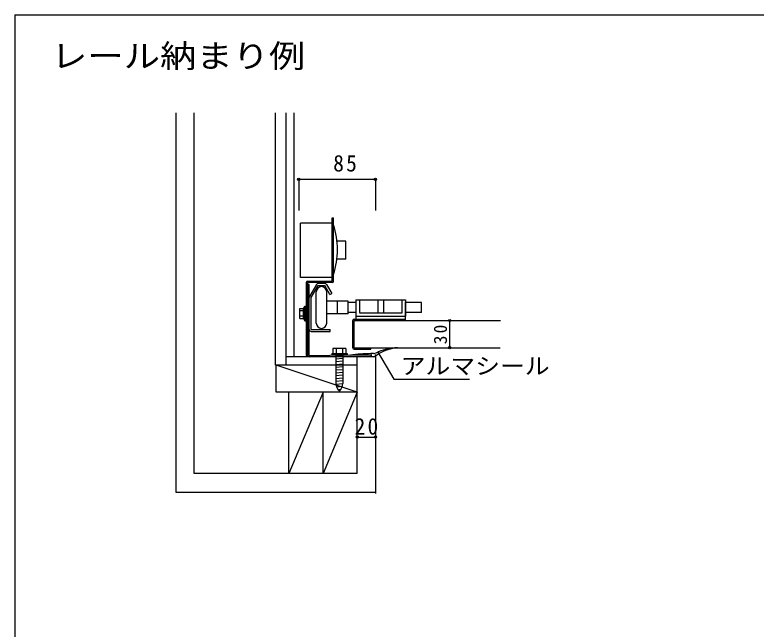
# Model space of a CAD drawing. Units: millimetres on the paper, enlarged 15 times, with parts at other scales. Extents: x -2911 to 2971, y -2068 to 2014.
# Drawn here: x -2911 to -446, y -27 to 2014 of the extents above; entities that cross this region are included whole.
import ezdxf
from ezdxf.enums import TextEntityAlignment as Align

# ---------------------------------------------------------------- set-up
doc = ezdxf.new("R2010")
doc.units = ezdxf.units.MM
doc.header["$LTSCALE"] = 15
doc.header["$PDMODE"] = 32
doc.header["$PDSIZE"] = 7.5
doc.layers.add('0-0', color=7, linetype='Continuous')
doc.layers.add('1-0', color=6, linetype='Continuous')
doc.styles.add('ＭＳ ゴシック', font='')
doc.styles.get('ＭＳ ゴシック').set_extended_font_data('MS Gothic')

msp = doc.modelspace()

# ---------------------------------------------------------------- linework, layer by layer
at = {"layer": '0-0'}
for p, q in [((-2374.34, 427.39), (-2374.34, 1687.72)), ((-2314.34, 490.39), (-2314.34, 1687.72)), ((-2044.34, 850.39), (-2044.34, 1687.72)), ((-2008.34, 850.39), (-2008.34, 1687.72)), ((-1981.34, 877.39), (-1981.34, 1687.72)), ((-1855.83, 1265.01), (-1855.83, 1339.09)), ((-1855.83, 1339.09), (-1851.03, 1339.09)), ((-1851.03, 1129.09), (-1851.03, 1339.09)), ((-1960.83, 1141.69), (-1960.83, 1321.69)), ((-1855.83, 1321.69), (-1960.83, 1321.69)), ((-1855.83, 1250.61), (-1855.83, 1265.01)), ((-1809.65, 1261.69), (-1839.37, 1261.69)), ((-1809.65, 1201.69), (-1809.65, 1261.69)), ((-1855.83, 1182.8), (-1855.83, 1250.61)), ((-1809.65, 1201.69), (-1839.85, 1201.69)), ((-1855.83, 1129.09), (-1855.83, 1182.8)), ((-1855.83, 1141.69), (-1960.83, 1141.69)), ((-1941.62, 1124.29), (-1941.62, 882.19)), ((-1932, 1117.39), (-1936.87, 1117.39)), ((-1936.82, 1129.09), (-1855.83, 1129.09)), ((-1855.83, 1124.29), (-1936.82, 1124.29)), ((-1936.82, 882.19), (-1936.82, 1124.29)), ((-1932, 882.19), (-1932, 1117.39)), ((-1908.03, 1117.52), (-1931.06, 1077.62)), ((-1880.02, 1120.97), (-1902.06, 1120.97)), ((-1902.06, 1114.07), (-1880.02, 1114.07)), ((-1862.96, 1084.52), (-1880.02, 1114.07)), ((-1874.05, 1117.52), (-1856.99, 1087.97)), ((-1908.29, 989.27), (-1908.29, 1093.67)), ((-1873.79, 989.27), (-1873.79, 1093.67)), ((-1862.96, 1084.52), (-1856.99, 1087.97)), ((-1936.87, 1074.17), (-1936.87, 1003.21)), ((-1801.79, 1062.77), (-1873.79, 1062.77)), ((-1837.79, 1020.17), (-1837.79, 1062.77)), ((-1776.66, 1066.88), (-1764.66, 1066.88)), ((-1776.66, 1066.88), (-1776.66, 1012.28)), ((-1764.66, 1066.88), (-1623.66, 1066.88)), ((-1764.66, 1066.88), (-1764.66, 1032.89)), ((-1703.16, 1066.88), (-1685.16, 1066.88)), ((-1703.16, 1066.88), (-1703.16, 1024.28)), ((-1685.16, 1066.88), (-1685.16, 1024.28)), ((-1623.66, 1066.88), (-1611.66, 1066.88)), ((-1623.66, 1066.88), (-1623.66, 1023.86)), ((-1611.66, 1066.88), (-1611.66, 1012.28)), ((-1950.71, 1037.87), (-1946.05, 1045.37)), ((-1950.55, 1004.87), (-1950.55, 1037.87)), ((-1946.05, 997.37), (-1946.05, 1045.37)), ((-1946.05, 1045.37), (-1941.55, 1045.37)), ((-1941.55, 997.37), (-1941.55, 1045.37)), ((-1776.67, 1057.97), (-1801.79, 1057.97)), ((-1776.67, 1059.76), (-1776.67, 1002.36)), ((-1558.79, 1057.97), (-1611.67, 1057.97)), ((-1558.79, 1024.97), (-1558.79, 1057.97)), ((-1950.55, 1030.37), (-1962.55, 1030.37)), ((-1950.55, 1012.37), (-1962.55, 1012.37)), ((-1801.79, 1020.17), (-1873.41, 1020.17)), ((-1776.67, 1024.97), (-1801.79, 1024.97)), ((-1776.66, 1012.28), (-1652.25, 1012.28)), ((-1764.66, 1032.89), (-1764.66, 1024.76)), ((-1764.66, 1024.28), (-1622.56, 1024.28)), ((-1652.25, 1012.28), (-1611.66, 1012.28)), ((-1558.79, 1024.97), (-1611.67, 1024.97)), ((-1962.55, 1004.87), (-1950.71, 1004.87)), ((-1950.71, 1004.87), (-1945.91, 997.38)), ((-1945.99, 997.37), (-1941.55, 997.37)), ((-1936.87, 968.87), (-1936.87, 1003.21)), ((-1786.87, 907.99), (-1786.87, 998.26)), ((-1782.07, 1003.06), (-1611.67, 1003.06)), ((-1782.07, 998.26), (-1295.73, 998.26)), ((-1782.07, 907.99), (-1782.07, 998.26)), ((-1925.09, 968.87), (-1861.87, 968.87)), ((-1857.01, 888.25), (-1857.01, 883.75)), ((-1809.76, 904.75), (-1853.26, 904.75)), ((-1853.26, 904.75), (-1853.26, 888.25)), ((-1842.31, 904.75), (-1842.31, 888.25)), ((-1820.71, 904.75), (-1820.71, 888.25)), ((-1809.76, 904.75), (-1809.76, 888.25)), ((-1782.07, 907.99), (-1296.85, 907.99)), ((-1782.07, 903.19), (-1726.87, 903.19)), ((-1726.87, 903.19), (-1726.87, 907.99)), ((-1704.69, 895.39), (-1650.05, 803.28)), ((-1711.34, 877.39), (-2008.34, 877.39)), ((-1941.62, 882.19), (-1936.89, 882.19)), ((-1932, 882.19), (-1726.34, 885.14)), ((-1857.01, 883.75), (-1806.01, 883.75)), ((-1843.51, 883.75), (-1843.51, 789.38)), ((-1843.51, 871.26), (-1819.51, 873.32)), ((-1843.51, 861.93), (-1819.51, 863.98)), ((-1843.5, 880.6), (-1819.51, 882.65)), ((-1819.51, 883.75), (-1819.51, 789.38)), ((-1771.87, 490.39), (-1771.87, 877.39)), ((-1771.34, 877.39), (-1771.34, 879.66)), ((-1726.34, 883.51), (-1726.34, 885.05)), ((-1711.34, 880.42), (-1711.34, 885.14)), ((-1711.34, 877.39), (-1711.34, 423.65)), ((-1771.87, 760.39), (-2041.87, 850.39)), ((-1771.87, 850.39), (-2041.87, 850.39)), ((-2041.87, 760.39), (-2041.87, 850.39)), ((-1843.51, 852.59), (-1819.51, 854.65)), ((-1843.51, 843.26), (-1819.51, 845.32)), ((-1843.51, 833.93), (-1819.51, 835.98)), ((-1843.51, 824.59), (-1819.51, 826.65)), ((-1843.51, 815.26), (-1819.51, 817.31)), ((-1843.51, 805.92), (-1819.51, 807.98)), ((-1843.51, 796.59), (-1819.51, 798.65)), ((-1843.33, 787.27), (-1819.51, 789.31)), ((-1650.05, 803.28), (-1398.5, 803.28)), ((-1841.12, 778.13), (-1821.3, 779.82)), ((-1836.32, 769.2), (-1826.08, 770.08)), ((-1771.87, 760.39), (-2041.87, 760.39)), ((-1885.87, 760.39), (-1999.87, 490.39)), ((-1999.87, 490.39), (-1999.87, 760.39)), ((-1771.87, 760.39), (-1885.87, 490.39)), ((-1885.87, 490.39), (-1885.87, 760.39)), ((-1771.87, 490.39), (-2314.34, 490.39)), ((-1711.87, 427.39), (-2374.34, 427.39))]:
    msp.add_line(p, q, dxfattribs=at)
at = {"layer": '0-0', "color": 4}
for p, q in [((-1966.76, 1466.99), (-1966.76, 1364.03)), ((-1711.87, 1466.99), (-1966.76, 1466.99)), ((-1711.87, 1466.99), (-1711.87, 1364.03)), ((-1464.46, 907.99), (-1464.46, 998.26)), ((-1771.87, 610.86), (-1711.34, 610.86))]:
    msp.add_line(p, q, dxfattribs=at)
at = {"layer": '0-0'}
for points in [[(-1925.09, 968.87), (-1925.09, 1074.17), (-1902.06, 1114.07)], [(-1801.79, 1020.17), (-1801.79, 1037.47), (-1801.79, 1062.77)], [(-1962.55, 1004.87), (-1962.55, 1037.87), (-1950.71, 1037.87)], [(-1611.67, 998.26), (-1611.67, 1003.06), (-1611.67, 1059.76)], [(-1925.09, 961.97), (-1861.87, 961.97), (-1861.87, 968.87)], [(-1857.01, 888.25), (-1806.01, 888.25), (-1806.01, 883.75)], [(-1932, 877.39), (-1726.34, 880.42), (-1726.34, 885.14)]]:
    msp.add_lwpolyline(points, dxfattribs=at)
for centre, radius, start, end in [((-2103.77, 1233.8), 265.87, 341.92012, 18.07986), ((-1936.82, 1124.29), 4.8, 90, 180), ((-1891.04, 1093.5), 17.25, 0.57025, 179.42973), ((-1902.06, 1114.07), 6.9, 90, 150.00334), ((-1880.02, 1114.07), 6.9, 29.99666, 89.99998), ((-1855.83, 1129.09), 4.8, 270, 360), ((-1925.09, 1074.17), 6.9, 150.00333, 179.99998), ((-1891.04, 989.49), 17.25, 180.71637, 359.28365), ((-1782.07, 998.26), 4.8, 90, 180), ((-1925.09, 968.87), 6.9, 179.99998, 270), ((-1782.07, 907.99), 4.8, 180, 270), ((-1725.11, 417.83), 470.36, 89.14844, 97.47987), ((-1744.17, 985.68), 100.96, 284.95134, 295.32809), ((-1895.7, 1168.35), 341.34, 301.52603, 304.95407), ((-1634.56, 731.3), 176.13, 91.59697, 112.15451), ((-1627.11, 758.52), 149.16, 94.45598, 119.31525), ((-1932, 882.19), 4.8, 180, 270), ((-1727.1, 882.69), 2.48, 287.91965, 72.08034), ((-1805.47, 791.57), 38.1, 183.28778, 226.89061), ((-1857.55, 791.57), 38.1, 313.10938, 356.7122)]:
    msp.add_arc(centre, radius, start, end, dxfattribs=at)
at = {"layer": '0-0', "color": 4}
for p in [(-1966.76, 1466.99), (-1711.87, 1466.99), (-1464.46, 998.26), (-1464.46, 907.99), (-1771.87, 610.86), (-1711.34, 610.86)]:
    msp.add_point(p, dxfattribs=at)
at = {"layer": '1-0'}
for q in [(2969.06, 2013.74), (-2910.71, -2068.01)]:
    msp.add_line((-2910.71, 2013.74), q, dxfattribs=at)

# ---------------------------------------------------------------- texts
at = {"layer": '0-0', "color": 2, "style": 'ＭＳ ゴシック', "width": 1.15}
msp.add_text('レール納まり例', height=76.98, dxfattribs=at).set_placement((-2790.09, 1815.47), align=Align.BOTTOM_LEFT)
at = {"layer": '0-0', "color": 3, "style": 'ＭＳ ゴシック', "width": 1.1}
msp.add_text('アルマシール', height=54.99, dxfattribs=at).set_placement((-1627.59, 803.28), align=Align.BOTTOM_LEFT)
at = {"layer": '0-0', "color": 3, "char_height": 54.99, "attachment_point": 7, "style": 'ＭＳ ゴシック'}
for s, insert in [('\\T1.21;\\W0.95;85', (-1852.06, 1492.49)), ('\\T1.21;\\W0.95;20', (-1780.98, 618.36))]:
    msp.add_mtext(s, dxfattribs=dict(at, insert=insert))
at = {"layer": '0-0', "insert": (-1473.09, 919.63), "char_height": 43.99, "attachment_point": 7, "rotation": 90, "style": 'ＭＳ ゴシック'}
msp.add_mtext('\\T1.27;\\W0.95;30', dxfattribs=at)

doc.saveas('drawing.dxf')
